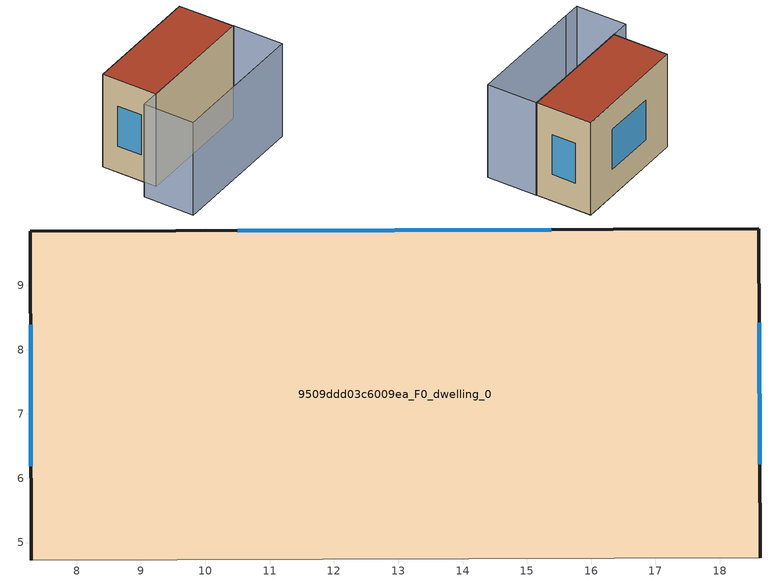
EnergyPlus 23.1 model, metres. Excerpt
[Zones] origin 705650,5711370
9509ddd03c6009ea_F0_dwelling_0
 floor ground (EU_floor_Construction): 18.63,4.76 18.61,9.88 7.28,9.84 7.29,4.73 z0
 wall outside (EU_wall_Construction): 7.29,4.73 7.28,9.84 18.61,9.88 18.63,4.76 z0:9
 wall adiabatic (EU_wall_Construction): 18.63,4.76 7.29,4.73 z0:9
 window (EU_Window_Construction): 10.51,9.85 15.38,9.87 / 18.61,8.42 18.62,6.22 / 7.29,6.19 7.28,8.38 z2.56:6.44
 roof outside (EU_roof_Construction): 18.61,9.88 18.63,4.76 7.29,4.73 7.28,9.84 z9
shading: 7.2,0.11 18.66,0.11 / 5.57,0.11 5.57,4.77 / 5.57,4.77 18.66,4.77 / 18.66,4.77 18.66,0.11 / 18.66,0.11 5.57,0.11 z0:9
[Building]
EU S2 Campaign: North Axis=0; Terrain=City; Solar Distribution=FullExterior
[Site:Location]
London: Latitude=51.5; Longitude=-0.5; Time Zone=0; Elevation=25
[SizingPeriod:WeatherFileDays]
AnnualSizingPeriod: Begin Month=1; Begin Day of Month=1; End Month=12; End Day of Month=31; Day of Week for Start Day=Monday; Use Weather File Daylight Saving Period=No; Use Weather File Rain and Snow Indicators=No
[MATERIAL]
EU_InternalMass_Material: Roughness=MediumRough; Thickness=0.1; Conductivity=1; Density=1800; Specific Heat=900; Thermal Absorptance=0.9; Solar Absorptance=0.7; Visible Absorptance=0.7
[MATERIAL:NOMASS] Roughness=MediumRough; Thermal Absorptance=0.9; Solar Absorptance=0.7; Visible Absorptance=0.7
Name | Thermal Resistance
EU_wall_NoMass | 0.71061
EU_roof_NoMass | 2.41608
EU_floor_NoMass | 1.75078
[WINDOWMATERIAL:SIMPLEGLAZINGSYSTEM]
EU_Window_SimpleGlazing: UFactor=2.64892; Solar Heat Gain Coefficient=0.76; Visible Transmittance=0.76
[CONSTRUCTION]
EU_wall_Construction: EU_wall_NoMass
EU_roof_Construction: EU_roof_NoMass
EU_floor_Construction: EU_floor_NoMass
EU_InternalMass_Construction: EU_InternalMass_Material
EU_Window_Construction: EU_Window_SimpleGlazing
[ZONE]
9509ddd03c6009ea_F0_dwelling_0: Type=1; Multiplier=1; Ceiling Height=autocalculate; Volume=521.358; Floor Area=autocalculate; Part of Total Floor Area=Yes
[INTERNALMASS]
9509ddd03c6009ea_F0_dwelling_0_EU_InternalMass: Construction=EU_InternalMass_Construction; Zone or ZoneList=9509ddd03c6009ea_F0_dwelling_0; Surface Area=57.9286
[OTHEREQUIPMENT]
EU_Step8_InternalGain_9509ddd03c6009ea_F0_dwelling_0_f000: Fuel Type=Electricity; Zone or ZoneList or Space or SpaceList=9509ddd03c6009ea_F0_dwelling_0; Schedule=EU_Step8_GainSchedule_9509ddd03c6009ea_F0_dwelling_0_f000; Design Level Calculation Method=Watts/Area; Power per Zone Floor Area=1; Fraction Latent=0; Fraction Radiant=0; Fraction Lost=0; Carbon Dioxide Generation Rate=0; EndUse Subcategory=EU_Step8_InternalGains
[ZONEVENTILATION:DESIGNFLOWRATE]
EU_ConstantAir_9509ddd03c6009ea_F0_dwelling_0: Zone or ZoneList or Space or SpaceList=9509ddd03c6009ea_F0_dwelling_0; Schedule=EU_AlwaysOn; Design Flow Rate Calculation Method=AirChanges/Hour; Air Changes per Hour=0.496673; Ventilation Type=Natural; Fan Pressure Rise=0; Fan Total Efficiency=1; Constant Term Coefficient=1; Temperature Term Coefficient=0; Velocity Term Coefficient=0; Velocity Squared Term Coefficient=0; Minimum Indoor Temperature=-100; Maximum Indoor Temperature=100; Delta Temperature=-100; Minimum Outdoor Temperature=-100; Maximum Outdoor Temperature=100; Maximum Wind Speed=40
[HVACTEMPLATE:THERMOSTAT]
EU_HeatOnly_9509ddd03c6009ea_F0_dwelling_0: Constant Heating Setpoint=20; Constant Cooling Setpoint=50
[HVACTEMPLATE:ZONE:IDEALLOADSAIRSYSTEM]
9509ddd03c6009ea_F0_dwelling_0: Template Thermostat=EU_HeatOnly_9509ddd03c6009ea_F0_dwelling_0; System Availability Schedule=EU_AlwaysOn; Maximum Heating Supply Air Temperature=50; Minimum Cooling Supply Air Temperature=13; Maximum Heating Supply Air Humidity Ratio=0.0156; Minimum Cooling Supply Air Humidity Ratio=0.0077; Heating Limit=NoLimit; Cooling Limit=NoLimit; Heating Availability Schedule=EU_AlwaysOn; Cooling Availability Schedule=EU_CoolingOff; Dehumidification Control Type=ConstantSensibleHeatRatio; Cooling Sensible Heat Ratio=0.7; Dehumidification Setpoint=60; Humidification Control Type=None; Humidification Setpoint=30; Outdoor Air Method=None; Outdoor Air Flow Rate per Person=0.00944; Outdoor Air Flow Rate per Zone Floor Area=0; Outdoor Air Flow Rate per Zone=0; Demand Controlled Ventilation Type=None; Outdoor Air Economizer Type=NoEconomizer; Heat Recovery Type=None; Sensible Heat Recovery Effectiveness=0.7; Latent Heat Recovery Effectiveness=0.65
[SIZING:ZONE]
9509ddd03c6009ea_F0_dwelling_0: Zone Cooling Design Supply Air Temperature Input Method=SupplyAirTemperature; Zone Cooling Design Supply Air Temperature=13; Zone Heating Design Supply Air Temperature Input Method=SupplyAirTemperature; Zone Heating Design Supply Air Temperature=50; Zone Cooling Design Supply Air Humidity Ratio=0.008; Zone Heating Design Supply Air Humidity Ratio=0.008; Cooling Design Air Flow Method=DesignDay; Cooling Design Air Flow Rate=0; Cooling Minimum Air Flow per Zone Floor Area=0.000762; Cooling Minimum Air Flow=0; Cooling Minimum Air Flow Fraction=0.2; Heating Design Air Flow Method=DesignDay; Heating Design Air Flow Rate=0; Heating Maximum Air Flow per Zone Floor Area=0.002032; Heating Maximum Air Flow=0.141576; Heating Maximum Air Flow Fraction=0.3; Account for Dedicated Outdoor Air System=No; Dedicated Outdoor Air System Control Strategy=NeutralSupplyAir; Dedicated Outdoor Air Low Setpoint Temperature for Design=autosize; Dedicated Outdoor Air High Setpoint Temperature for Design=autosize; Zone Load Sizing Method=Sensible Load Only No Latent Load; Zone Latent Cooling Design Supply Air Humidity Ratio Input Method=HumidityRatioDifference; Zone Cooling Design Supply Air Humidity Ratio Difference=0.005; Zone Latent Heating Design Supply Air Humidity Ratio Input Method=HumidityRatioDifference; Zone Humidification Design Supply Air Humidity Ratio Difference=0.005
[SCHEDULE:CONSTANT]
Name | Hourly Value
EU_AlwaysOn | 1
EU_CoolingOff | 0
[SCHEDULE:FILE]
EU_Step8_GainSchedule_9509ddd03c6009ea_F0_dwelling_0_f000: File=../../schedules/9509ddd03c6009ea/9509ddd03c6009ea_F0_dwelling_0_f000_gain.csv; Column Number=1; Rows to Skip at Top=0; Number of Hours of Data=8760; Column Separator=Comma; Interpolate to Timestep=No; Minutes per Item=60; Adjust Schedule for Daylight Savings=Yes
